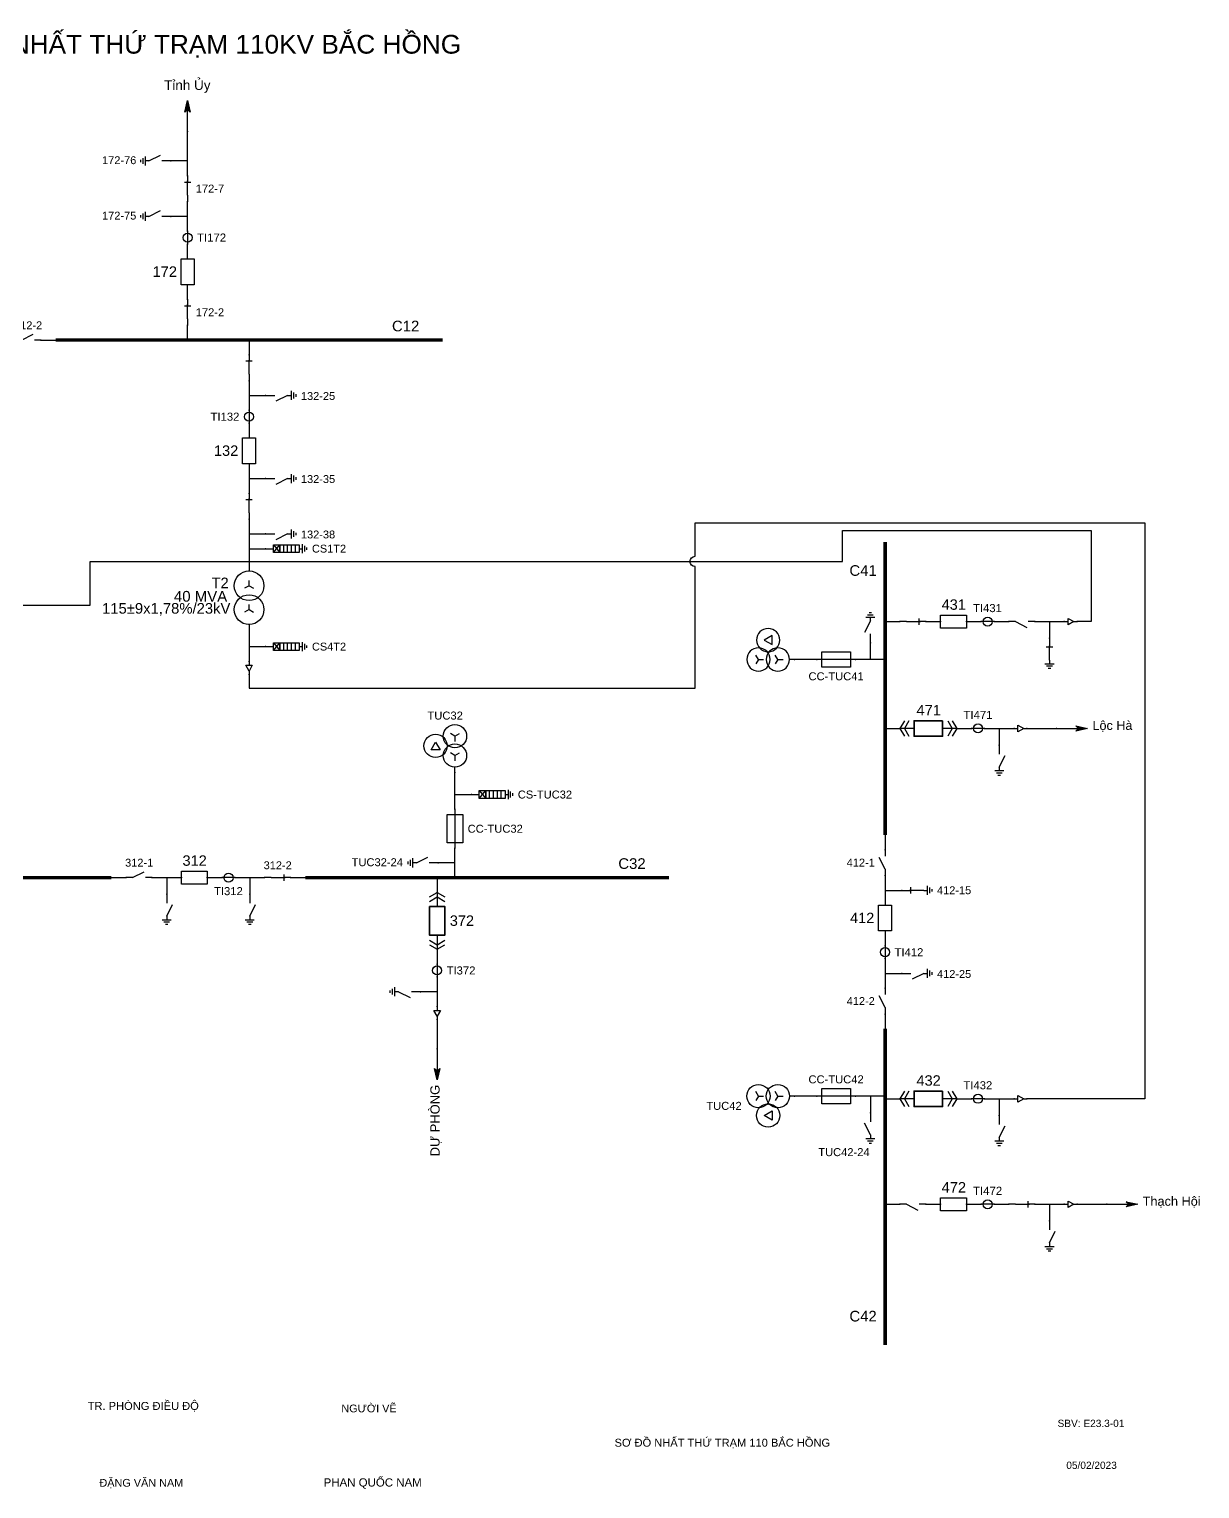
# Model space of a CAD drawing. Header units: millimetres. Extents: x -385 to 411, y 8 to 290.
# Drawn here: x 184.7 to 411.1, y 7.6 to 290 of the extents above; entities that cross this region are included whole.
import ezdxf

# ---------------------------------------------------------------- set-up
doc = ezdxf.new("R2010")
doc.units = ezdxf.units.MM
for name, color, linetype, lineweight in [('BUSBAR_110KV', 1, 'Continuous', 50), ('BUSBAR_22KV', 5, 'Continuous', 50), ('BUSBAR_35KV', 30, 'Continuous', 50), ('HV_110KV', 1, 'Continuous', 25), ('MV_22KV', 5, 'Continuous', 25), ('MV_35KV', 30, 'Continuous', 25)]:
    doc.layers.add(name, color=color, linetype=linetype, lineweight=lineweight)
doc.layers.add('SYM_PORTS', color=8, linetype='Continuous', plot=False)
doc.layers.add('TEXT', color=7, linetype='Continuous')
doc.styles.add('SLD_TEXT', font='arial.ttf')

# ---------------------------------------------------------------- blocks, each defined once
blk = doc.blocks.new('SYM_DISCONNECTOR_OPEN')
at = {"lineweight": 25}
for points in [[(0, -1.25), (-1.125, 1)], [(0, 2.5), (0, 1.25)], [(0, -1.25), (0, -2.5)]]:
    blk.add_lwpolyline(points, dxfattribs=at)
at = {"layer": 'SYM_PORTS'}
for p in [(0, 2.5), (0, -2.5)]:
    blk.add_point(p, dxfattribs=at)
blk.add_attdef('DEVICE_CODE', (1, -0.5), '', height=2)
blk = doc.blocks.new('SYM_DISCONNECTOR_CLOSED')
at = {"lineweight": 25}
for points in [[(-0.625, 1.25), (0.625, 1.25)], [(0, 2.5), (0, 1.25)], [(0, -1.25), (0, 1.5)], [(0, -1.25), (0, -2.5)]]:
    blk.add_lwpolyline(points, dxfattribs=at)
at = {"layer": 'SYM_PORTS'}
for p in [(0, 2.5), (0, -2.5)]:
    blk.add_point(p, dxfattribs=at)
blk.add_attdef('DEVICE_CODE', (1.625, -0.5), '', height=2)
blk = doc.blocks.new('SYM_CIRCUIT_BREAKER')
at = {"lineweight": 25}
blk.add_lwpolyline([(-1.25, 2.5), (1.25, 2.5), (1.25, -2.5), (-1.25, -2.5)], close=True, dxfattribs=at)
at = {"layer": 'SYM_PORTS'}
for p in [(0, 2.5), (0, -2.5)]:
    blk.add_point(p, dxfattribs=at)
blk.add_attdef('DEVICE_CODE', (2.25, -0.5), '', height=2)
at = {"flags": 1}
blk.add_attdef('RATING', (2.25, -3.5), '', height=2, dxfattribs=at)
blk = doc.blocks.new('SYM_CURRENT_TRANSFORMER')
at = {"lineweight": 25}
blk.add_lwpolyline([(0, 1.25), (0, -1.25)], dxfattribs=at)
blk.add_circle((0, 0), 0.875, dxfattribs=at)
at = {"layer": 'SYM_PORTS'}
for p in [(0, 1.25), (0, -1.25)]:
    blk.add_point(p, dxfattribs=at)
blk.add_attdef('DEVICE_CODE', (1.875, -1.75), '', height=2)
at = {"flags": 1}
blk.add_attdef('RATIO', (1.875, -4.75), '', height=2, dxfattribs=at)
blk = doc.blocks.new('SYM_EARTHING_SWITCH_OPEN')
at = {"lineweight": 25}
for points in [[(0, 3), (0, 1.25)], [(0, -1.25), (-1.125, 1)], [(-0.875, -2), (0.875, -2)], [(-0.5625, -2.4375), (0.5625, -2.4375)], [(0, -1.25), (0, -2)], [(-0.25, -2.875), (0.25, -2.875)]]:
    blk.add_lwpolyline(points, dxfattribs=at)
at = {"layer": 'SYM_PORTS'}
blk.add_point((0, 3), dxfattribs=at)
blk.add_attdef('DEVICE_CODE', (1.875, 0), '', height=2)
blk = doc.blocks.new('SYM_LINE_FEEDER_ARROW')
blk.add_hatch(color=7).paths.add_polyline_path([(0, -3), (-0.5, -0.75), (0, -1.25), (0.5, -0.75)])
at = {"lineweight": 25}
blk.add_lwpolyline([(0, 3), (0, -1.25)], dxfattribs=at)
blk.add_lwpolyline([(0, -3), (-0.5, -0.75), (0, -1.25), (0.5, -0.75)], close=True, dxfattribs=at)
at = {"layer": 'SYM_PORTS'}
blk.add_point((0, 3), dxfattribs=at)
blk.add_attdef('LINE_NAME', (1.5, 0), '', height=2)
blk = doc.blocks.new('SYM_SURGE_ARRESTER')
at = {"lineweight": 25}
for points in [[(0, 4), (0, 2.5)], [(-0.75, 2.5), (0.75, 1.25)], [(0.75, 2.5), (-0.75, 1.25)], [(-0.75, 0.5), (0.75, 0.5)], [(-0.75, -0.25), (0.75, -0.25)], [(-0.75, -1), (0.75, -1)], [(-0.75, -1.75), (0.75, -1.75)], [(0, -2.5), (0, -3.125)], [(-0.875, -3.125), (0.875, -3.125)], [(-0.5625, -3.5625), (0.5625, -3.5625)], [(-0.25, -4), (0.25, -4)]]:
    blk.add_lwpolyline(points, dxfattribs=at)
for points in [[(-0.75, 2.5), (0.75, 2.5), (0.75, 1.25), (-0.75, 1.25)], [(-0.75, 1.25), (0.75, 1.25), (0.75, -2.5), (-0.75, -2.5)]]:
    blk.add_lwpolyline(points, close=True, dxfattribs=at)
at = {"layer": 'SYM_PORTS'}
blk.add_point((0, 4), dxfattribs=at)
blk.add_attdef('DEVICE_CODE', (1.875, 1), '', height=2)
blk = doc.blocks.new('SYM_TRANSFORMER_2W')
at = {"lineweight": 25}
for points in [[(0, 2.3125), (0, 3.3125)], [(0, 2.3125), (-0.8625, 1.8125)], [(0, 2.3125), (0.8625, 1.8125)], [(0, -2.3125), (-0.8625, -2.8125)], [(0, -2.3125), (0, -1.3125)], [(0, -2.3125), (0.8625, -2.8125)]]:
    blk.add_lwpolyline(points, dxfattribs=at)
for centre in [(0, 2.3125), (0, -2.3125)]:
    blk.add_circle(centre, 2.875, dxfattribs=at)
at = {"layer": 'SYM_PORTS'}
for p in [(0, 5.1875), (0, -5.1875)]:
    blk.add_point(p, dxfattribs=at)
blk.add_attdef('DEVICE_CODE', (3.875, 2.1875), '', height=2)
at = {"flags": 1}
for tag, p in [('POWER', (3.875, -0.8125)), ('VOLTAGE_RATIO', (3.875, -3.8125))]:
    blk.add_attdef(tag, p, '', height=2, dxfattribs=at)
blk = doc.blocks.new('SYM_CABLE_TERMINATION')
at = {"lineweight": 25}
blk.add_lwpolyline([(-0.625, 0.5), (0.625, 0.5), (0, -0.625)], close=True, dxfattribs=at)
for points in [[(0, 1.25), (0, 0.5)], [(0, -0.625), (0, -1.25)]]:
    blk.add_lwpolyline(points, dxfattribs=at)
at = {"layer": 'SYM_PORTS'}
for p in [(0, 1.25), (0, -1.25)]:
    blk.add_point(p, dxfattribs=at)
blk = doc.blocks.new('SYM_EARTHING_SWITCH_CLOSED')
at = {"lineweight": 25}
for points in [[(0, 3), (0, 1.25)], [(-0.625, 1.25), (0.625, 1.25)], [(0, -1.25), (0, 1.5)], [(-0.875, -2), (0.875, -2)], [(-0.5625, -2.4375), (0.5625, -2.4375)], [(0, -1.25), (0, -2)], [(-0.25, -2.875), (0.25, -2.875)]]:
    blk.add_lwpolyline(points, dxfattribs=at)
at = {"layer": 'SYM_PORTS'}
blk.add_point((0, 3), dxfattribs=at)
blk.add_attdef('DEVICE_CODE', (1.875, 0), '', height=2)
blk = doc.blocks.new('SYM_DRAWOUT_BREAKER')
at = {"lineweight": 25}
for points in [[(-1.5, 4.625), (0, 5.5), (1.5, 4.625)], [(-1.5, 3.75), (0, 4.625), (1.5, 3.75)], [(0, 5.5), (0, 2.75)], [(0, -2.75), (0, -5.5)], [(-1.5, -3.75), (0, -4.625), (1.5, -3.75)], [(-1.5, -4.625), (0, -5.5), (1.5, -4.625)]]:
    blk.add_lwpolyline(points, dxfattribs=at)
at = {"lineweight": 35}
blk.add_lwpolyline([(-1.5, 2.75), (1.5, 2.75), (1.5, -2.75), (-1.5, -2.75)], close=True, dxfattribs=at)
at = {"layer": 'SYM_PORTS'}
for p in [(0, 5.5), (0, -5.5)]:
    blk.add_point(p, dxfattribs=at)
blk.add_attdef('DEVICE_CODE', (2.5, 2.5), '', height=2)
at = {"flags": 1}
blk.add_attdef('RATING', (2.5, -0.5), '', height=2, dxfattribs=at)
blk = doc.blocks.new('SYM_FUSE_DISCONNECTOR')
at = {"lineweight": 25}
blk.add_lwpolyline([(0, 3.75), (0, -3.75)], dxfattribs=at)
blk.add_lwpolyline([(-1.5, 2.75), (1.5, 2.75), (1.5, -2.75), (-1.5, -2.75)], close=True, dxfattribs=at)
at = {"layer": 'SYM_PORTS'}
for p in [(0, 3.75), (0, -3.75)]:
    blk.add_point(p, dxfattribs=at)
blk.add_attdef('DEVICE_CODE', (2.5, 0.75), '', height=2)
at = {"flags": 1}
blk.add_attdef('RATING', (2.5, -2.25), '', height=2, dxfattribs=at)
blk = doc.blocks.new('SYM_VOLTAGE_TRANSFORMER')
at = {"lineweight": 25}
for points in [[(0, 4.625), (0, 3.625)], [(0, 1.375), (-0.8625, 0.875)], [(0, 1.375), (0, 2.375)], [(0, 1.375), (0.8625, 0.875)], [(0, -2.375), (-0.8625, -2.875)], [(0, -2.375), (0, -1.375)], [(0, -2.375), (0.8625, -2.875)]]:
    blk.add_lwpolyline(points, dxfattribs=at)
blk.add_lwpolyline([(2.875, 0.25), (4.625, 0.25), (3.75, -1.25)], close=True, dxfattribs=at)
for centre in [(0, 1.375), (3.75, -0.5), (0, -2.375)]:
    blk.add_circle(centre, 2.25, dxfattribs=at)
at = {"layer": 'SYM_PORTS'}
blk.add_point((0, 4.625), dxfattribs=at)
blk.add_attdef('DEVICE_CODE', (7, 1.625), '', height=2)
at = {"flags": 1}
blk.add_attdef('RATIO', (7, -1.375), '', height=2, dxfattribs=at)

msp = doc.modelspace()

# ---------------------------------------------------------------- linework, layer by layer
at = {"layer": 'BUSBAR_110KV', "const_width": 0.671}
msp.add_lwpolyline([(189.81, 229.87), (264.65, 229.87)], dxfattribs=at)
at = {"layer": 'BUSBAR_22KV', "const_width": 0.671}
for points in [[(350.25, 190.81), (350.25, 134.13)], [(350.25, 96.62), (350.25, 35.45)]]:
    msp.add_lwpolyline(points, dxfattribs=at)
at = {"layer": 'BUSBAR_35KV', "const_width": 0.671}
for points in [[(115.69, 125.87), (200.57, 125.87)], [(238.08, 125.87), (308.42, 125.87)]]:
    msp.add_lwpolyline(points, dxfattribs=at)
at = {"layer": 'HV_110KV'}
for points in [[(215.33, 264.52), (215.33, 270.24)], [(215.33, 264.52), (212.12, 264.52)], [(215.33, 261.66), (215.33, 264.52)], [(215.33, 253.81), (215.33, 256.66)], [(215.33, 253.81), (212.12, 253.81)], [(215.33, 250.95), (215.33, 253.81)], [(215.33, 245.59), (215.33, 248.45)], [(215.33, 237.73), (215.33, 240.59)], [(215.33, 229.87), (215.33, 232.73)], [(186.95, 229.87), (189.81, 229.87)], [(227.22, 229.87), (227.22, 227.01)], [(227.22, 222.01), (227.22, 219.16)], [(227.22, 219.16), (230.43, 219.16)], [(227.22, 219.16), (227.22, 216.3)], [(227.22, 213.8), (227.22, 210.94)], [(227.22, 205.94), (227.22, 203.08)], [(227.22, 203.08), (230.43, 203.08)], [(227.22, 203.08), (227.22, 200.22)], [(227.22, 195.22), (227.22, 192.36)], [(227.22, 192.36), (230.43, 192.36)], [(227.22, 192.36), (227.22, 189.51)], [(227.22, 189.51), (230.43, 189.51)], [(227.22, 189.51), (227.22, 185.22)]]:
    msp.add_lwpolyline(points, dxfattribs=at)
at = {"layer": 'MV_22KV'}
for points in [[(81.85, 178.58), (84.55, 178.58), (196.5, 178.58), (196.5, 187.04), (342, 187.04), (342, 193.04), (390.1, 193.04), (390.1, 175.4), (387.4, 175.4)], [(350.25, 175.4), (353.11, 175.4)], [(358.11, 175.4), (360.97, 175.4)], [(365.97, 175.4), (368.83, 175.4)], [(371.33, 175.4), (374.19, 175.4)], [(379.19, 175.4), (382.05, 175.4)], [(382.05, 175.4), (382.05, 172.19)], [(382.05, 175.4), (384.9, 175.4)], [(227.22, 174.84), (227.22, 170.56)], [(227.22, 170.56), (230.43, 170.56)], [(227.22, 170.56), (227.22, 167.7)], [(347.4, 168.08), (347.4, 171.29)], [(337.04, 168.08), (332.75, 168.08)], [(347.4, 168.08), (344.54, 168.08)], [(350.25, 168.08), (347.4, 168.08)], [(350.25, 154.73), (353.11, 154.73)], [(364.11, 154.73), (366.97, 154.73)], [(369.47, 154.73), (372.33, 154.73)], [(372.33, 154.73), (372.33, 151.52)], [(372.33, 154.73), (375.19, 154.73)], [(377.69, 154.73), (383.4, 154.73)], [(350.25, 134.13), (350.25, 131.27)], [(350.25, 126.27), (350.25, 123.41)], [(350.25, 123.41), (353.47, 123.41)], [(350.25, 123.41), (350.25, 120.55)], [(350.25, 115.55), (350.25, 112.7)], [(350.25, 110.2), (350.25, 107.34)], [(350.25, 107.34), (353.47, 107.34)], [(350.25, 107.34), (350.25, 104.48)], [(350.25, 99.48), (350.25, 96.62)], [(337.04, 83.6), (332.75, 83.6)], [(347.4, 83.6), (344.54, 83.6)], [(350.25, 83.6), (347.4, 83.6)], [(347.4, 83.6), (347.4, 80.39)], [(350.25, 83.08), (353.11, 83.08)], [(364.11, 83.08), (366.97, 83.08)], [(369.47, 83.08), (372.33, 83.08)], [(372.33, 83.08), (372.33, 79.87)], [(372.33, 83.08), (375.19, 83.08)], [(350.25, 62.67), (353.11, 62.67)], [(358.11, 62.67), (360.97, 62.67)], [(365.97, 62.67), (368.83, 62.67)], [(371.33, 62.67), (374.19, 62.67)], [(379.19, 62.67), (382.05, 62.67)], [(382.05, 62.67), (382.05, 59.45)], [(382.05, 62.67), (384.9, 62.67)], [(387.4, 62.67), (393.12, 62.67)]]:
    msp.add_lwpolyline(points, dxfattribs=at)
msp.add_lwpolyline([(227.22, 165.2), (227.22, 162.5), (313.5, 162.5), (313.5, 186.04, -1), (313.5, 188.04), (313.5, 194.54), (400.5, 194.54), (400.5, 83.08), (380.39, 83.08), (377.69, 83.08)], format="xyb", dxfattribs=at)
at = {"layer": 'MV_35KV'}
for points in [[(267.05, 141.95), (267.05, 146.23)], [(267.05, 139.09), (267.05, 141.95)], [(267.05, 141.95), (270.26, 141.95)], [(267.05, 128.73), (267.05, 131.59)], [(267.05, 128.73), (263.83, 128.73)], [(267.05, 125.87), (267.05, 128.73)], [(200.57, 125.87), (203.43, 125.87)], [(208.43, 125.87), (211.29, 125.87)], [(211.29, 125.87), (211.29, 122.66)], [(211.29, 125.87), (214.14, 125.87)], [(219.14, 125.87), (222, 125.87)], [(224.5, 125.87), (227.36, 125.87)], [(227.36, 125.87), (227.36, 122.66)], [(227.36, 125.87), (230.22, 125.87)], [(235.22, 125.87), (238.08, 125.87)], [(263.6, 125.87), (263.6, 123.01)], [(263.6, 112.01), (263.6, 109.16)], [(263.6, 106.66), (263.6, 103.8)], [(263.6, 103.8), (260.39, 103.8)], [(263.6, 103.8), (263.6, 100.94)], [(263.6, 98.44), (263.6, 92.72)]]:
    msp.add_lwpolyline(points, dxfattribs=at)

# ---------------------------------------------------------------- block references
at = {"layer": 'HV_110KV', "rotation": 180}
msp.add_blockref('SYM_LINE_FEEDER_ARROW', (215.33, 273.24), dxfattribs=at)
at = {"layer": 'HV_110KV'}
ref = msp.add_blockref('SYM_EARTHING_SWITCH_OPEN', (209.12, 264.52), dxfattribs=dict(at, rotation=270))
ref.add_attrib('DEVICE_CODE', '172-76', (198.79, 263.91), dxfattribs={"layer": 'TEXT', "height": 1.524, "style": 'SLD_TEXT'})
ref = msp.add_blockref('SYM_DISCONNECTOR_CLOSED', (215.33, 259.16), dxfattribs=at)
ref.add_attrib('DEVICE_CODE', '172-7', (216.91, 258.41), dxfattribs={"layer": 'TEXT', "height": 1.539, "style": 'SLD_TEXT'})
ref = msp.add_blockref('SYM_EARTHING_SWITCH_OPEN', (209.12, 253.81), dxfattribs=dict(at, rotation=270))
ref.add_attrib('DEVICE_CODE', '172-75', (198.79, 253.19), dxfattribs={"layer": 'TEXT', "height": 1.524, "style": 'SLD_TEXT'})
ref = msp.add_blockref('SYM_CURRENT_TRANSFORMER', (215.33, 249.7), dxfattribs=at)
ref.add_attrib('DEVICE_CODE', 'TI172', (217.16, 248.91), dxfattribs={"layer": 'TEXT', "height": 1.575, "style": 'SLD_TEXT'})
ref = msp.add_blockref('SYM_CIRCUIT_BREAKER', (215.33, 243.09), dxfattribs=at)
ref.add_attrib('DEVICE_CODE', '172', (208.55, 242.1), dxfattribs={"layer": 'TEXT', "height": 2.032, "style": 'SLD_TEXT'})
ref = msp.add_blockref('SYM_DISCONNECTOR_CLOSED', (215.33, 235.23), dxfattribs=at)
ref.add_attrib('DEVICE_CODE', '172-2', (216.91, 234.48), dxfattribs={"layer": 'TEXT', "height": 1.539, "style": 'SLD_TEXT'})
ref = msp.add_blockref('SYM_DISCONNECTOR_OPEN', (184.45, 229.87), dxfattribs=dict(at, rotation=270))
ref.add_attrib('DEVICE_CODE', '112-2', (181.77, 231.97), dxfattribs={"layer": 'TEXT', "height": 1.523, "style": 'SLD_TEXT'})
ref = msp.add_blockref('SYM_DISCONNECTOR_CLOSED', (227.22, 224.51), dxfattribs=dict(at, xscale=-1))
ref.add_attrib('DEVICE_CODE', '132-2', (220.29, 223.77), dxfattribs={"layer": 'TEXT', "extrusion": (0, 0, -1), "height": 1.523, "style": 'SLD_TEXT'})
ref = msp.add_blockref('SYM_EARTHING_SWITCH_OPEN', (233.43, 219.16), dxfattribs=dict(at, rotation=90))
ref.add_attrib('DEVICE_CODE', '132-25', (237.26, 218.29), dxfattribs={"layer": 'TEXT', "height": 1.521, "style": 'SLD_TEXT'})
ref = msp.add_blockref('SYM_CURRENT_TRANSFORMER', (227.22, 215.05), dxfattribs=at)
ref.add_attrib('DEVICE_CODE', 'TI132', (219.78, 214.27), dxfattribs={"layer": 'TEXT', "height": 1.558, "style": 'SLD_TEXT'})
ref = msp.add_blockref('SYM_CIRCUIT_BREAKER', (227.22, 208.44), dxfattribs=at)
ref.add_attrib('DEVICE_CODE', '132', (220.44, 207.47), dxfattribs={"layer": 'TEXT', "height": 2.014, "style": 'SLD_TEXT'})
ref = msp.add_blockref('SYM_EARTHING_SWITCH_OPEN', (233.43, 203.08), dxfattribs=dict(at, rotation=90))
ref.add_attrib('DEVICE_CODE', '132-35', (237.26, 202.22), dxfattribs={"layer": 'TEXT', "height": 1.521, "style": 'SLD_TEXT'})
ref = msp.add_blockref('SYM_DISCONNECTOR_CLOSED', (227.22, 197.72), dxfattribs=dict(at, xscale=-1))
ref.add_attrib('DEVICE_CODE', '132-3', (220.29, 196.98), dxfattribs={"layer": 'TEXT', "extrusion": (0, 0, -1), "height": 1.523, "style": 'SLD_TEXT'})
ref = msp.add_blockref('SYM_EARTHING_SWITCH_OPEN', (233.43, 192.36), dxfattribs=dict(at, rotation=90))
ref.add_attrib('DEVICE_CODE', '132-38', (237.26, 191.5), dxfattribs={"layer": 'TEXT', "height": 1.521, "style": 'SLD_TEXT'})
ref = msp.add_blockref('SYM_SURGE_ARRESTER', (234.43, 189.51), dxfattribs=dict(at, rotation=90))
ref.add_attrib('DEVICE_CODE', 'CS1T2', (239.39, 188.76), dxfattribs={"layer": 'TEXT', "height": 1.518, "style": 'SLD_TEXT'})
ref = msp.add_blockref('SYM_TRANSFORMER_2W', (227.22, 180.03), dxfattribs=at)
ref.add_attrib('DEVICE_CODE', 'T2', (219.96, 181.87), dxfattribs={"layer": 'TEXT', "height": 2.046, "style": 'SLD_TEXT'})
at = {"layer": 'MV_22KV', "xscale": -1}
for name, p, rotation in [('SYM_DISCONNECTOR_OPEN', (376.69, 175.4), 270), ('SYM_DISCONNECTOR_CLOSED', (355.61, 175.4), 270), ('SYM_EARTHING_SWITCH_OPEN', (347.4, 174.29), 180), ('SYM_VOLTAGE_TRANSFORMER', (328.13, 168.08), 270), ('SYM_DISCONNECTOR_CLOSED', (376.69, 62.67), 270), ('SYM_DISCONNECTOR_OPEN', (355.61, 62.67), 270)]:
    msp.add_blockref(name, p, dxfattribs=dict(at, rotation=rotation))
at = {"layer": 'MV_22KV'}
ref = msp.add_blockref('SYM_CIRCUIT_BREAKER', (363.47, 175.4), dxfattribs=dict(at, rotation=270))
ref.add_attrib('DEVICE_CODE', '431', (361.18, 177.69), dxfattribs={"layer": 'TEXT', "height": 2.014, "style": 'SLD_TEXT'})
ref = msp.add_blockref('SYM_CURRENT_TRANSFORMER', (370.08, 175.4), dxfattribs=dict(at, rotation=270))
ref.add_attrib('DEVICE_CODE', 'TI431', (367.27, 177.24), dxfattribs={"layer": 'TEXT', "height": 1.558, "style": 'SLD_TEXT'})
at = {"layer": 'MV_22KV', "rotation": 90}
for name, p in [('SYM_CABLE_TERMINATION', (386.15, 175.4)), ('SYM_CABLE_TERMINATION', (376.44, 154.73)), ('SYM_LINE_FEEDER_ARROW', (386.4, 154.73)), ('SYM_CABLE_TERMINATION', (376.44, 83.08)), ('SYM_CABLE_TERMINATION', (386.15, 62.67)), ('SYM_LINE_FEEDER_ARROW', (396.12, 62.67))]:
    msp.add_blockref(name, p, dxfattribs=at)
at = {"layer": 'MV_22KV', "xscale": -1}
for name, p in [('SYM_EARTHING_SWITCH_CLOSED', (382.05, 169.19)), ('SYM_EARTHING_SWITCH_OPEN', (372.33, 148.52)), ('SYM_EARTHING_SWITCH_OPEN', (372.33, 76.87)), ('SYM_EARTHING_SWITCH_OPEN', (382.05, 56.45))]:
    msp.add_blockref(name, p, dxfattribs=at)
at = {"layer": 'MV_22KV'}
ref = msp.add_blockref('SYM_SURGE_ARRESTER', (234.43, 170.56), dxfattribs=dict(at, rotation=90))
ref.add_attrib('DEVICE_CODE', 'CS4T2', (239.39, 169.81), dxfattribs={"layer": 'TEXT', "height": 1.518, "style": 'SLD_TEXT'})
ref = msp.add_blockref('SYM_FUSE_DISCONNECTOR', (340.79, 168.08), dxfattribs=dict(at, rotation=270))
ref.add_attrib('DEVICE_CODE', 'CC-TUC41', (335.43, 164.05), dxfattribs={"layer": 'TEXT', "height": 1.546, "style": 'SLD_TEXT'})
msp.add_blockref('SYM_CABLE_TERMINATION', (227.22, 166.45), dxfattribs=at)
ref = msp.add_blockref('SYM_DRAWOUT_BREAKER', (358.61, 154.73), dxfattribs=dict(at, rotation=270))
ref.add_attrib('DEVICE_CODE', '471', (356.32, 157.25), dxfattribs={"layer": 'TEXT', "height": 2.032, "style": 'SLD_TEXT'})
ref = msp.add_blockref('SYM_CURRENT_TRANSFORMER', (368.22, 154.73), dxfattribs=dict(at, rotation=270))
ref.add_attrib('DEVICE_CODE', 'TI471', (365.41, 156.56), dxfattribs={"layer": 'TEXT', "height": 1.575, "style": 'SLD_TEXT'})
ref = msp.add_blockref('SYM_DISCONNECTOR_OPEN', (350.25, 128.77), dxfattribs=at)
ref.add_attrib('DEVICE_CODE', '412-1', (342.82, 128.02), dxfattribs={"layer": 'TEXT', "height": 1.523, "style": 'SLD_TEXT'})
ref = msp.add_blockref('SYM_EARTHING_SWITCH_CLOSED', (356.47, 123.41), dxfattribs=dict(at, rotation=90))
ref.add_attrib('DEVICE_CODE', '412-15', (360.29, 122.67), dxfattribs={"layer": 'TEXT', "height": 1.521, "style": 'SLD_TEXT'})
ref = msp.add_blockref('SYM_CIRCUIT_BREAKER', (350.25, 118.05), dxfattribs=at)
ref.add_attrib('DEVICE_CODE', '412', (343.47, 117.07), dxfattribs={"layer": 'TEXT', "height": 2.01, "style": 'SLD_TEXT'})
ref = msp.add_blockref('SYM_CURRENT_TRANSFORMER', (350.25, 111.45), dxfattribs=at)
ref.add_attrib('DEVICE_CODE', 'TI412', (352.08, 110.66), dxfattribs={"layer": 'TEXT', "height": 1.559, "style": 'SLD_TEXT'})
ref = msp.add_blockref('SYM_EARTHING_SWITCH_OPEN', (356.47, 107.34), dxfattribs=dict(at, rotation=90))
ref.add_attrib('DEVICE_CODE', '412-25', (360.29, 106.47), dxfattribs={"layer": 'TEXT', "height": 1.521, "style": 'SLD_TEXT'})
ref = msp.add_blockref('SYM_DISCONNECTOR_OPEN', (350.25, 101.98), dxfattribs=at)
ref.add_attrib('DEVICE_CODE', '412-2', (342.82, 101.23), dxfattribs={"layer": 'TEXT', "height": 1.523, "style": 'SLD_TEXT'})
ref = msp.add_blockref('SYM_FUSE_DISCONNECTOR', (340.79, 83.6), dxfattribs=dict(at, rotation=270))
ref.add_attrib('DEVICE_CODE', 'CC-TUC42', (335.43, 86.07), dxfattribs={"layer": 'TEXT', "height": 1.546, "style": 'SLD_TEXT'})
ref = msp.add_blockref('SYM_DRAWOUT_BREAKER', (358.61, 83.08), dxfattribs=dict(at, rotation=270))
ref.add_attrib('DEVICE_CODE', '432', (356.32, 85.62), dxfattribs={"layer": 'TEXT', "height": 2.014, "style": 'SLD_TEXT'})
ref = msp.add_blockref('SYM_VOLTAGE_TRANSFORMER', (328.13, 83.6), dxfattribs=dict(at, rotation=270))
ref.add_attrib('DEVICE_CODE', 'TUC42', (315.66, 80.94), dxfattribs={"layer": 'TEXT', "height": 1.549, "style": 'SLD_TEXT'})
ref = msp.add_blockref('SYM_CURRENT_TRANSFORMER', (368.22, 83.08), dxfattribs=dict(at, rotation=270))
ref.add_attrib('DEVICE_CODE', 'TI432', (365.41, 84.92), dxfattribs={"layer": 'TEXT', "height": 1.558, "style": 'SLD_TEXT'})
ref = msp.add_blockref('SYM_EARTHING_SWITCH_OPEN', (347.4, 77.39), dxfattribs=at)
ref.add_attrib('DEVICE_CODE', 'TUC42-24', (337.32, 71.99), dxfattribs={"layer": 'TEXT', "height": 1.542, "style": 'SLD_TEXT'})
ref = msp.add_blockref('SYM_CIRCUIT_BREAKER', (363.47, 62.67), dxfattribs=dict(at, rotation=270))
ref.add_attrib('DEVICE_CODE', '472', (361.18, 64.93), dxfattribs={"layer": 'TEXT', "height": 2.032, "style": 'SLD_TEXT'})
ref = msp.add_blockref('SYM_CURRENT_TRANSFORMER', (370.08, 62.67), dxfattribs=dict(at, rotation=270))
ref.add_attrib('DEVICE_CODE', 'TI472', (367.27, 64.5), dxfattribs={"layer": 'TEXT', "height": 1.575, "style": 'SLD_TEXT'})
at = {"layer": 'MV_35KV'}
ref = msp.add_blockref('SYM_VOLTAGE_TRANSFORMER', (267.05, 150.86), dxfattribs=dict(at, rotation=180))
ref.add_attrib('DEVICE_CODE', 'TUC32', (261.73, 156.45), dxfattribs={"layer": 'TEXT', "height": 1.549, "style": 'SLD_TEXT'})
ref = msp.add_blockref('SYM_SURGE_ARRESTER', (274.26, 141.95), dxfattribs=dict(at, rotation=90))
ref.add_attrib('DEVICE_CODE', 'CS-TUC32', (279.21, 141.18), dxfattribs={"layer": 'TEXT', "height": 1.536, "style": 'SLD_TEXT'})
ref = msp.add_blockref('SYM_FUSE_DISCONNECTOR', (267.05, 135.34), dxfattribs=at)
ref.add_attrib('DEVICE_CODE', 'CC-TUC32', (269.5, 134.56), dxfattribs={"layer": 'TEXT', "height": 1.546, "style": 'SLD_TEXT'})
ref = msp.add_blockref('SYM_CIRCUIT_BREAKER', (216.64, 125.87), dxfattribs=dict(at, rotation=270))
ref.add_attrib('DEVICE_CODE', '312', (214.35, 128.16), dxfattribs={"layer": 'TEXT', "height": 2.014, "style": 'SLD_TEXT'})
ref = msp.add_blockref('SYM_DISCONNECTOR_OPEN', (205.93, 125.87), dxfattribs=dict(at, rotation=270))
ref.add_attrib('DEVICE_CODE', '312-1', (203.25, 128), dxfattribs={"layer": 'TEXT', "height": 1.523, "style": 'SLD_TEXT'})
ref = msp.add_blockref('SYM_DISCONNECTOR_CLOSED', (232.72, 125.87), dxfattribs=dict(at, rotation=270))
ref.add_attrib('DEVICE_CODE', '312-2', (230.04, 127.5), dxfattribs={"layer": 'TEXT', "height": 1.523, "style": 'SLD_TEXT'})
ref = msp.add_blockref('SYM_EARTHING_SWITCH_OPEN', (260.83, 128.73), dxfattribs=dict(at, rotation=270))
ref.add_attrib('DEVICE_CODE', 'TUC32-24', (247.06, 128.08), dxfattribs={"layer": 'TEXT', "height": 1.542, "style": 'SLD_TEXT'})
ref = msp.add_blockref('SYM_CURRENT_TRANSFORMER', (223.25, 125.87), dxfattribs=dict(at, rotation=270))
ref.add_attrib('DEVICE_CODE', 'TI312', (220.45, 122.48), dxfattribs={"layer": 'TEXT', "height": 1.558, "style": 'SLD_TEXT'})
ref = msp.add_blockref('SYM_EARTHING_SWITCH_OPEN', (227.36, 119.66), dxfattribs=dict(at, xscale=-1))
ref.add_attrib('DEVICE_CODE', '312-25', (224.23, 114.31), dxfattribs={"layer": 'TEXT', "extrusion": (0, 0, -1), "height": 1.521, "style": 'SLD_TEXT'})
ref = msp.add_blockref('SYM_EARTHING_SWITCH_OPEN', (211.29, 119.66), dxfattribs=dict(at, xscale=-1))
ref.add_attrib('DEVICE_CODE', '312-15', (208.16, 114.31), dxfattribs={"layer": 'TEXT', "extrusion": (0, 0, -1), "height": 1.521, "style": 'SLD_TEXT'})
ref = msp.add_blockref('SYM_DRAWOUT_BREAKER', (263.6, 117.51), dxfattribs=at)
ref.add_attrib('DEVICE_CODE', '372', (266.05, 116.54), dxfattribs={"layer": 'TEXT', "height": 2.014, "style": 'SLD_TEXT'})
ref = msp.add_blockref('SYM_CURRENT_TRANSFORMER', (263.6, 107.91), dxfattribs=at)
ref.add_attrib('DEVICE_CODE', 'TI372', (265.43, 107.13), dxfattribs={"layer": 'TEXT', "height": 1.562, "style": 'SLD_TEXT'})
ref = msp.add_blockref('SYM_EARTHING_SWITCH_OPEN', (257.39, 103.8), dxfattribs=dict(at, xscale=-1, rotation=270))
ref.add_attrib('DEVICE_CODE', '372-76', (247.06, 102.93), dxfattribs={"layer": 'TEXT', "extrusion": (0, 0, -1), "height": 1.524, "style": 'SLD_TEXT'})
for name, p in [('SYM_CABLE_TERMINATION', (263.6, 99.69)), ('SYM_LINE_FEEDER_ARROW', (263.6, 89.72))]:
    msp.add_blockref(name, p, dxfattribs=at)

# ---------------------------------------------------------------- texts
at = {"layer": 'TEXT', "attachment_point": 7, "style": 'SLD_TEXT'}
for s, insert, char_height in [('SƠ ĐỒ NHẤT THỨ TRẠM 110KV BẮC HỒNG', (162.99, 284.49), 3.628), ('Tỉnh Ủy', (210.8, 277.7), 1.864), ('C12', (254.87, 231.53), 2.06), ('C41', (343.35, 184.23), 2.06), ('40 MVA', (212.69, 179.23), 2.074), ('115±9x1,78%/23kV', (198.79, 176.56), 2.0506), ('Lộc Hà', (390.36, 154.06), 1.748), ('C32', (298.65, 127.53), 2.06), ('Thạch Hội', (400.07, 62), 1.761), ('C42', (343.35, 39.97), 2.06), ('TR. PHÒNG ĐIỀU ĐỘ', (196, 22.55), 1.5398), ('NGƯỜI VẼ', (245.08, 22.4), 1.5), ('SBV: E23.3-01', (383.61, 19.57), 1.3991), ('SƠ ĐỒ NHẤT THỨ TRẠM 110 BẮC HỒNG', (297.92, 15.44), 1.5357), ('05/02/2023', (385.3, 11.46), 1.398), ('ĐẶNG VĂN NAM', (198.28, 7.7), 1.5038), ('PHAN QUỐC NAM', (241.64, 7.63), 1.5889)]:
    msp.add_mtext(s, dxfattribs=dict(at, insert=insert, char_height=char_height))
at = {"layer": 'TEXT', "insert": (264.48, 71.95), "char_height": 1.793, "attachment_point": 7, "rotation": 90, "style": 'SLD_TEXT'}
msp.add_mtext('DỰ PHÒNG', dxfattribs=at)

doc.saveas('drawing.dxf')
